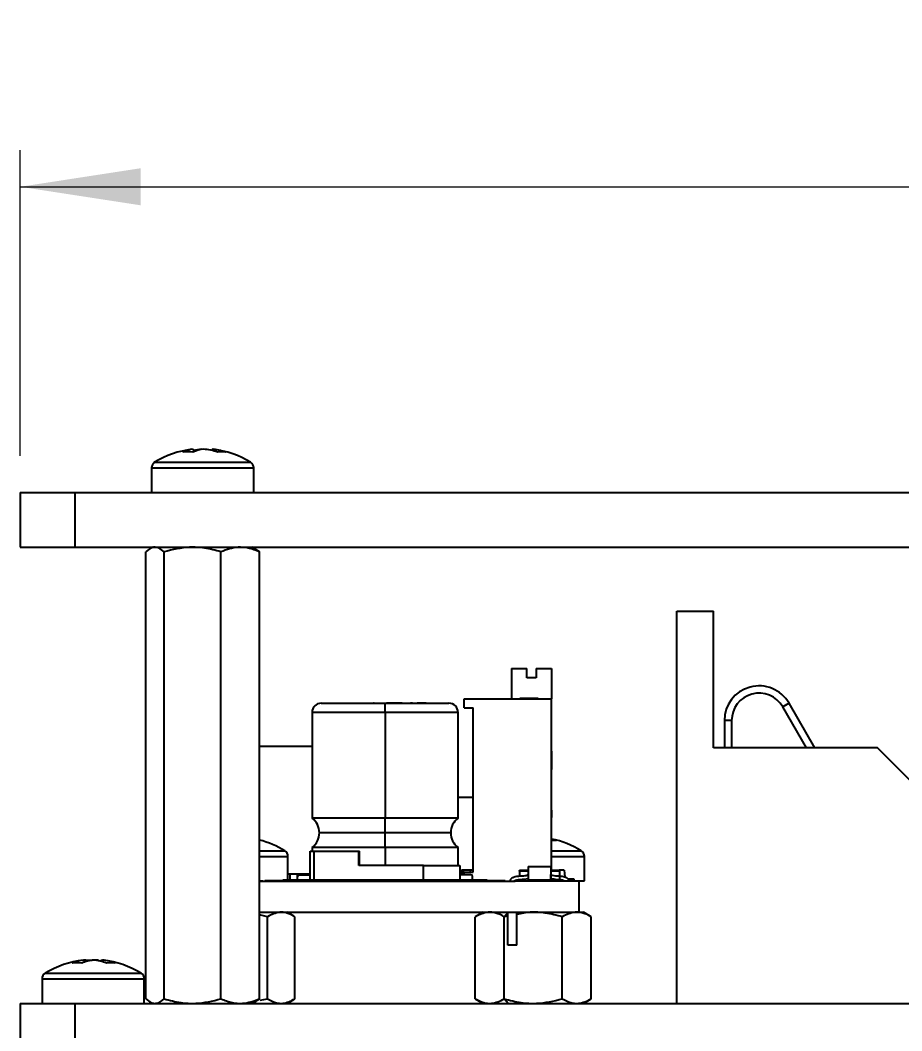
# Model space of a CAD drawing. Header units: millimetres. Extents: x 53 to 376, y 29 to 265.
# Drawn here: x 260.78 to 284.94, y 235.06 to 262.75 of the extents above; entities that cross this region are included whole.
import ezdxf

# ---------------------------------------------------------------- set-up
doc = ezdxf.new("R2010")
doc.units = ezdxf.units.MM
doc.styles.add('SLDTEXTSTYLE0', font='TXT', dxfattribs={"width": 0.75})
doc.dimstyles.new('SLDDIMSTYLE0', dxfattribs={"dimtxt": 3.5, "dimasz": 3.302, "dimexe": 0, "dimexo": 0.0625, "dimgap": 0.875, "dimtad": 1, "dimlfac": 2, "dimrnd": 1e-09, "dimzin": 4, "dimdsep": 46, "dimtxsty": 'SLDTEXTSTYLE0', "dimsah": 1, "dimcen": 0.09, "dimadec": 0, "dimazin": 1, "dimtfac": 1, "dimtofl": 0, "dimtmove": 0, "dimatfit": 3, "dimfxl": 0, "dimfrac": 2, "dimtolj": 1, "dimtzin": 12, "dimarcsym": 0})

# ---------------------------------------------------------------- blocks, each defined once
blk = doc.blocks.new('_D_2')
at = {"color": 7, "linetype": 'Continuous', "lineweight": 0}
for p, q in [((260.78, 250.812), (260.78, 259.188)), ((335.78, 250.812), (335.78, 259.188)), ((260.78, 258.188), (335.78, 258.188))]:
    blk.add_line(p, q, dxfattribs=at)
at = {"color": 7, "linetype": 'Continuous', "lineweight": 18}
for points in [[(260.78, 258.188), (264.082, 257.68), (264.082, 258.696)], [(335.78, 258.188), (332.478, 258.696), (332.478, 257.68)]]:
    blk.add_solid(points, dxfattribs=at)
at = {"color": 7, "linetype": 'Continuous', "lineweight": 18, "insert": (294.554, 262.7), "char_height": 3.5, "attachment_point": 1, "style": 'SLDTEXTSTYLE0'}
blk.add_mtext('150.00', dxfattribs=at)

msp = doc.modelspace()

# ---------------------------------------------------------------- linework, layer by layer
at = {"color": 7, "linetype": 'Continuous', "lineweight": 25}
for p, q in [((265.5225, 250.9981), (265.533, 250.9266)), ((265.7501, 250.9891), (265.75, 250.9981)), ((266.0382, 250.9981), (266.0328, 250.9617)), ((264.3803, 250.4849), (264.3803, 249.8116)), ((267.1803, 249.8116), (267.1803, 250.4849)), ((260.7803, 249.8116), (260.7803, 248.3116)), ((260.7803, 249.8116), (262.2803, 249.8116)), ((262.2803, 249.8116), (262.2803, 248.3116)), ((262.2803, 249.8116), (334.2803, 249.8116)), ((260.7803, 248.3116), (262.2803, 248.3116)), ((262.2803, 248.3116), (334.2803, 248.3116)), ((264.2225, 235.9357), (264.2225, 248.1875)), ((264.4053, 248.3116), (264.319, 248.2618)), ((264.7257, 235.9357), (264.7257, 248.1875)), ((266.2836, 235.9357), (266.2836, 248.1875)), ((267.3381, 248.1875), (267.1275, 248.3116)), ((267.2416, 248.2618), (267.1553, 248.3116)), ((267.232, 248.2451), (267.3381, 248.1875)), ((267.3381, 235.9357), (267.3381, 248.1875)), ((278.7803, 235.8116), (278.7803, 246.5616)), ((278.7803, 246.5616), (279.7803, 246.5616)), ((279.7803, 242.8116), (279.7803, 246.5616)), ((274.2441, 244.9866), (274.2441, 244.1616)), ((274.2441, 244.9866), (274.6691, 244.9866)), ((274.6691, 244.7366), (274.6691, 244.9866)), ((274.9191, 244.9866), (274.9191, 244.7366)), ((274.9191, 244.9866), (275.3441, 244.9866)), ((275.3441, 244.9866), (275.3441, 244.1616)), ((274.9191, 244.7366), (274.6691, 244.7366)), ((269.0303, 244.0366), (269.9079, 244.0366)), ((269.9079, 244.0366), (270.7803, 244.0366)), ((270.0852, 244.0416), (270.0852, 244.0366)), ((270.09, 244.0416), (270.09, 244.0366)), ((270.2031, 244.0416), (270.2031, 244.0366)), ((270.378, 244.0416), (270.378, 244.0366)), ((270.3922, 244.0416), (270.3922, 244.0366)), ((270.4588, 244.0416), (270.4588, 244.0366)), ((270.4781, 244.0416), (270.4668, 244.0416)), ((270.4668, 244.0416), (270.4668, 244.0366)), ((270.4859, 244.0416), (270.4859, 244.0366)), ((270.5889, 244.0416), (270.5889, 244.0366)), ((270.7651, 244.0416), (270.7651, 244.0366)), ((270.7738, 244.0416), (270.7738, 244.0366)), ((270.7803, 243.7866), (270.7803, 244.0366)), ((270.7803, 244.0366), (272.5303, 244.0366)), ((270.7829, 244.0416), (270.7829, 244.0366)), ((270.8168, 244.0416), (270.8168, 244.0366)), ((270.9972, 244.0416), (270.8168, 244.0416)), ((270.9972, 244.0416), (270.9972, 244.0366)), ((271.0613, 244.0416), (270.9972, 244.0416)), ((271.0613, 244.0416), (271.0613, 244.0366)), ((271.2456, 244.0416), (271.0613, 244.0416)), ((271.2456, 244.0416), (271.2456, 244.0366)), ((271.369, 244.0416), (271.369, 244.0366)), ((271.4787, 244.0416), (271.4787, 244.0366)), ((271.48, 244.0416), (271.4787, 244.0416)), ((271.48, 244.0416), (271.48, 244.0366)), ((271.537, 244.0416), (271.48, 244.0416)), ((271.537, 244.0416), (271.537, 244.0366)), ((271.6587, 244.0416), (271.6587, 244.0366)), ((271.717, 244.0416), (271.6587, 244.0416)), ((271.717, 244.0416), (271.717, 244.0366)), ((271.8967, 244.0416), (271.717, 244.0416)), ((271.8967, 244.0416), (271.8967, 244.0366)), ((271.9113, 244.0416), (271.8967, 244.0416)), ((271.9113, 244.0416), (271.9113, 244.0366)), ((272.9441, 243.9116), (272.9441, 244.1616)), ((272.9441, 244.1616), (275.3441, 244.1616)), ((274.4671, 244.1666), (274.4671, 244.1616)), ((274.4737, 244.1666), (274.4737, 244.1616)), ((274.9737, 244.1666), (274.4737, 244.1666)), ((274.9737, 244.1666), (274.9737, 244.1616)), ((274.9803, 244.1666), (274.9803, 244.1616)), ((275.3441, 239.4716), (275.3441, 244.1616)), ((281.853, 244.0366), (281.6798, 243.9366)), ((282.5603, 242.8116), (281.853, 244.0366)), ((268.7803, 243.7866), (268.7803, 240.8866)), ((270.7803, 243.7866), (270.7803, 240.8866)), ((272.7803, 240.8866), (272.7803, 243.7866)), ((272.9441, 243.9116), (273.1941, 243.9116)), ((273.1941, 239.4116), (273.1941, 243.9116)), ((282.3294, 242.8116), (281.6798, 243.9366)), ((280.2803, 243.5616), (280.0803, 243.5616)), ((280.0803, 243.5616), (280.0803, 242.8116)), ((280.2803, 243.5616), (280.2803, 242.8116)), ((267.3381, 242.8616), (268.7803, 242.8616)), ((268.772, 242.8666), (268.772, 242.8616)), ((275.3491, 242.7208), (275.3441, 242.7208)), ((275.3491, 242.631), (275.3441, 242.631)), ((275.3491, 242.631), (275.3491, 242.7208)), ((275.3491, 242.2208), (275.3491, 242.631)), ((284.2803, 242.8116), (279.7803, 242.8116)), ((286.2803, 240.8116), (284.2803, 242.8116)), ((275.3491, 242.2208), (275.3441, 242.2208)), ((272.7803, 241.4616), (273.1941, 241.4616)), ((273.183, 241.4666), (273.183, 241.4616)), ((275.3491, 241.4195), (275.3441, 241.4195)), ((275.3491, 241.24), (275.3441, 241.24)), ((275.3491, 241.1097), (275.3441, 241.1097)), ((275.3491, 240.9522), (275.3441, 240.9522)), ((275.3491, 240.9522), (275.3491, 241.1097)), ((275.3491, 240.9067), (275.3491, 240.9522)), ((270.7803, 240.8866), (268.7803, 240.8866)), ((270.7803, 240.4866), (270.7803, 240.8866)), ((272.7803, 240.8866), (270.7803, 240.8866)), ((275.3491, 240.9067), (275.3441, 240.9067)), ((275.3491, 240.8939), (275.3441, 240.8939)), ((270.7803, 240.0866), (270.7803, 240.4866)), ((268.7803, 240.0866), (268.7803, 239.9866)), ((270.7803, 240.0866), (268.7803, 240.0866)), ((272.7803, 240.0866), (270.7803, 240.0866)), ((270.7803, 240.0866), (270.7803, 239.5866)), ((272.7803, 239.5866), (272.7803, 240.0866)), ((268.1178, 239.1866), (268.1178, 239.8399)), ((268.7303, 239.1866), (268.7303, 239.9866)), ((268.7303, 239.9866), (268.8303, 239.9866)), ((268.8303, 239.9866), (268.8303, 239.1866)), ((268.8303, 239.9866), (270.0579, 239.9866)), ((270.0579, 239.5866), (270.0579, 239.9866)), ((270.0579, 239.9866), (270.0829, 239.9866)), ((270.0829, 239.5866), (270.0829, 239.9866)), ((276.2428, 239.1666), (276.2428, 239.8399)), ((271.8303, 239.5866), (270.0579, 239.5866)), ((271.8303, 239.1866), (271.8303, 239.5866)), ((271.8303, 239.5866), (272.8303, 239.5866)), ((272.8303, 239.5866), (272.8303, 239.1866)), ((274.7028, 239.5616), (274.7028, 239.1866)), ((274.7028, 239.5616), (275.3278, 239.5616)), ((275.3278, 239.5616), (275.3278, 239.1866)), ((268.1178, 239.3616), (268.7303, 239.3616)), ((268.1818, 239.1866), (268.1818, 239.3616)), ((268.3803, 239.1866), (268.3803, 239.2866)), ((268.4303, 239.3366), (268.7303, 239.3366)), ((268.4318, 239.3616), (268.4318, 239.3366)), ((273.1303, 239.3366), (272.8303, 239.3366)), ((272.8761, 239.4616), (272.8761, 239.3366)), ((272.9261, 239.4616), (272.8761, 239.4616)), ((273.1261, 239.4616), (272.9261, 239.4616)), ((272.9441, 239.3366), (272.9441, 239.4116)), ((272.9441, 239.4116), (273.1941, 239.4116)), ((273.1261, 239.4116), (273.1261, 239.4616)), ((273.1941, 239.4616), (273.1261, 239.4616)), ((273.1803, 239.1866), (273.1803, 239.2866)), ((274.4636, 239.4366), (274.4636, 239.2991)), ((274.4886, 239.4616), (274.7028, 239.4616)), ((274.6136, 239.4666), (274.6136, 239.4616)), ((274.6136, 239.4666), (274.7028, 239.4666)), ((274.6652, 239.4716), (274.6652, 239.4666)), ((275.3619, 239.4716), (275.3278, 239.4716)), ((275.3278, 239.4666), (275.4136, 239.4666)), ((275.3278, 239.4616), (275.5386, 239.4616)), ((275.3619, 239.4716), (275.3619, 239.4666)), ((275.4136, 239.4666), (275.4136, 239.4616)), ((275.6914, 239.4597), (275.5482, 239.4597)), ((275.5636, 239.4366), (275.5636, 239.1963)), ((275.6914, 239.4597), (275.7074, 239.2773)), ((267.3318, 239.1666), (267.4279, 239.1666)), ((267.3381, 239.1616), (274.3428, 239.1616)), ((267.4748, 239.1666), (267.4748, 239.1616)), ((267.4814, 239.1666), (267.4814, 239.1616)), ((267.6459, 239.1666), (267.4814, 239.1666)), ((267.6459, 239.1666), (267.6459, 239.1616)), ((267.7051, 239.1666), (267.6459, 239.1666)), ((267.7051, 239.1666), (267.7051, 239.1616)), ((267.9091, 239.1666), (267.7051, 239.1666)), ((267.9091, 239.1666), (267.9091, 239.1616)), ((267.9814, 239.1666), (267.9091, 239.1666)), ((267.9803, 239.1666), (267.9803, 239.1866)), ((268.7303, 239.1866), (267.9803, 239.1866)), ((267.9814, 239.1666), (267.9814, 239.1616)), ((268.7303, 239.1616), (268.7303, 239.1866)), ((268.8303, 239.1866), (268.7303, 239.1866)), ((271.8303, 239.1866), (268.8303, 239.1866)), ((270.8881, 239.1616), (270.8881, 239.1866)), ((272.8303, 239.1866), (271.8303, 239.1866)), ((271.9178, 239.1616), (271.9178, 239.1866)), ((272.3178, 239.1616), (272.3178, 239.1866)), ((272.8303, 239.1616), (272.8303, 239.1866)), ((273.5803, 239.1866), (272.8303, 239.1866)), ((273.5617, 239.1666), (273.5617, 239.1616)), ((273.5683, 239.1666), (273.5683, 239.1616)), ((273.6077, 239.1666), (273.5683, 239.1666)), ((273.6077, 239.1666), (273.6077, 239.1616)), ((273.7459, 239.1666), (273.6077, 239.1666)), ((273.8051, 239.1666), (273.7459, 239.1666)), ((273.7459, 239.1666), (273.7459, 239.1616)), ((273.8051, 239.1666), (273.8051, 239.1616)), ((273.9433, 239.1666), (273.8051, 239.1666)), ((273.9433, 239.1666), (273.9433, 239.1616)), ((273.9959, 239.1666), (273.9433, 239.1666)), ((273.9959, 239.1666), (273.9959, 239.1616)), ((274.0683, 239.1666), (273.9959, 239.1666)), ((274.0683, 239.1666), (274.0683, 239.1616)), ((274.0748, 239.1666), (274.0748, 239.1616)), ((274.3428, 239.1666), (274.3428, 239.1616)), ((274.3428, 239.1666), (276.0928, 239.1666)), ((274.7028, 239.2248), (274.7028, 239.1866)), ((275.3278, 239.1866), (274.7028, 239.1866)), ((275.3278, 239.2248), (275.3278, 239.1866)), ((275.9631, 239.2116), (275.8027, 239.2116)), ((275.9631, 239.1666), (275.9631, 239.2116)), ((276.0928, 239.1666), (276.2428, 239.1666)), ((276.0928, 239.1666), (276.0928, 238.3116)), ((267.3381, 238.3116), (276.0928, 238.3116)), ((267.5628, 238.1875), (267.3381, 238.236)), ((267.5628, 235.9357), (267.5628, 238.1875)), ((268.2759, 238.2059), (268.0928, 238.3116)), ((268.3067, 235.9357), (268.3067, 238.1875)), ((273.4678, 238.3116), (273.2528, 238.1875)), ((273.2528, 235.9357), (273.2528, 238.1875)), ((274.1441, 238.204), (274.0478, 238.1875)), ((274.0478, 235.9357), (274.0478, 238.1875)), ((274.1441, 237.4116), (274.1441, 238.3116)), ((274.3941, 237.4116), (274.3941, 238.3116)), ((275.6378, 235.9357), (275.6378, 238.1875)), ((276.0928, 238.3116), (276.2178, 238.3116)), ((276.4328, 238.1875), (276.2178, 238.3116)), ((276.4328, 235.9357), (276.4328, 238.1875)), ((274.3941, 237.4116), (274.1441, 237.4116)), ((262.5209, 236.9981), (262.5295, 236.9405)), ((262.5749, 236.9981), (262.5216, 236.9936)), ((262.5292, 236.9943), (262.5287, 236.9981)), ((262.5754, 236.9942), (262.5749, 236.9981)), ((262.5888, 236.9968), (262.5887, 236.9981)), ((262.7691, 236.9954), (262.7691, 236.9981)), ((262.8442, 236.9981), (262.844, 236.9919)), ((262.9391, 236.9981), (262.9371, 236.9761)), ((262.9554, 236.9981), (262.9553, 236.9968)), ((262.9717, 236.9955), (262.972, 236.9981)), ((262.982, 236.9662), (262.9857, 236.9981)), ((262.9857, 236.9981), (263.039, 236.9936)), ((263.0314, 236.9943), (263.032, 236.9981)), ((263.0397, 236.9981), (263.033, 236.9531)), ((261.3803, 236.4849), (261.3803, 235.8116)), ((264.1803, 235.8116), (264.1803, 236.4849)), ((267.1275, 235.8116), (267.3381, 235.9357)), ((267.3381, 235.9357), (267.2319, 235.8632)), ((267.3576, 235.9005), (267.5628, 235.9357)), ((273.2528, 235.9357), (273.4678, 235.8116)), ((274.1553, 235.8116), (274.0478, 235.9357)), ((276.2178, 235.8116), (276.4328, 235.9357)), ((260.7803, 235.8116), (260.7803, 234.3116)), ((260.7803, 235.8116), (262.2803, 235.8116)), ((262.2803, 235.8116), (262.2803, 234.3116)), ((262.2803, 235.8116), (334.2803, 235.8116)), ((264.3255, 235.8576), (264.4053, 235.8116)), ((267.1553, 235.8116), (267.2351, 235.8576)), ((268.0928, 235.8116), (268.2759, 235.9173))]:
    msp.add_line(p, q, dxfattribs=at)
at = {"color": 8, "linetype": 'Continuous', "lineweight": 25}
for p, q in [((264.4657, 250.638), (264.9657, 250.638)), ((264.9657, 250.638), (267.095, 250.638)), ((264.3803, 250.4849), (264.9128, 250.4849)), ((264.9128, 250.4849), (267.1803, 250.4849)), ((270.7803, 243.7866), (268.7803, 243.7866)), ((272.7803, 243.7866), (270.7803, 243.7866)), ((270.7803, 240.4866), (268.9803, 240.4866)), ((272.5803, 240.4866), (270.7803, 240.4866)), ((267.3381, 239.993), (268.0325, 239.993)), ((267.3381, 239.8399), (268.1178, 239.8399)), ((275.3441, 239.993), (276.1575, 239.993)), ((275.3441, 239.8399), (276.2428, 239.8399)), ((268.3818, 239.2989), (268.3818, 239.3616)), ((272.9261, 239.3366), (272.9261, 239.4616)), ((274.7028, 239.4366), (274.4636, 239.4366)), ((275.5636, 239.4366), (275.3278, 239.4366)), ((274.0478, 238.1875), (274.1441, 238.2987)), ((261.3803, 236.4849), (264.1803, 236.4849)), ((261.4657, 236.638), (264.095, 236.638))]:
    msp.add_line(p, q, dxfattribs=at)
at = {"color": 7, "linetype": 'Continuous', "lineweight": 25, "flags": 128}
for points in [[(262.5223, 236.9888), (262.562, 236.993), (262.6215, 236.9981)], [(262.6345, 236.9893), (262.6647, 236.993), (262.7164, 236.9981)], [(262.7164, 236.9981), (262.7476, 236.993), (262.7489, 236.9927)], [(262.8442, 236.9981), (262.8131, 236.993), (262.8117, 236.9927)], [(262.9262, 236.9893), (262.896, 236.993), (262.8442, 236.9981)]]:
    msp.add_lwpolyline(points, dxfattribs=at)
at = {"color": 7, "linetype": 'Continuous', "lineweight": 25}
for centre, radius, start, end in [((265.7803, 248.5116), 2.5, 96.79023, 121.7263), ((265.6391, 250.0343), 0.9709, 96.90153, 114.55703), ((265.3731, 249.1447), 1.7779, 85.56684, 94.43316), ((265.9437, 249.9056), 1.1006, 96.9449, 113.18152), ((265.9012, 249.3805), 1.6247, 95.33961, 103.28417), ((265.6547, 249.3499), 1.6555, 71.21908, 84.59388), ((265.8951, 249.4774), 1.5274, 70.5131, 84.62663), ((265.7803, 248.5116), 2.5, 58.2737, 83.20977), ((266.2962, 249.8138), 1.1088, 84.38496, 95.61504), ((264.5603, 250.4849), 0.18, 121.7263, 180), ((267.0003, 250.4849), 0.18, 0, 58.2737), ((281.0303, 243.5616), 0.95, 30, 180), ((281.0303, 243.5616), 0.75, 30, 180), ((269.0303, 243.7866), 0.25, 90, 180), ((272.5303, 243.7866), 0.25, 0, 90), ((268.4803, 240.4866), 0.5, 0, 53.1301), ((273.0803, 240.4866), 0.5, 126.8699, 180), ((268.4803, 240.4866), 0.5, 306.8699, 0), ((273.0803, 240.4866), 0.5, 180, 233.1301), ((266.7178, 237.8666), 2.5, 58.2737, 75.6334), ((274.8428, 237.8666), 2.5, 58.2737, 78.43284), ((274.9496, 238.7224), 1.6377, 71.16118, 76.06236), ((275.3787, 239.3439), 0.9338, 83.8667, 92.12284), ((267.9378, 239.8399), 0.18, 0, 58.2737), ((276.0628, 239.8399), 0.18, 0, 58.2737), ((268.4303, 239.2866), 0.05, 90, 180), ((273.1303, 239.2866), 0.05, 0, 90), ((262.7803, 234.5116), 2.5, 96.23361, 121.7263), ((262.6462, 235.8613), 1.1437, 96.29033, 112.57963), ((262.3362, 235.3544), 1.5682, 85.27953, 94.72047), ((262.9323, 235.73), 1.2759, 96.33248, 111.47393), ((262.9137, 235.5496), 1.4557, 95.70378, 105.38188), ((262.5622, 236.8973), 0.117, 41.22286, 59.54176), ((262.6423, 235.5226), 1.483, 70.12763, 84.2236), ((262.9913, 236.9069), 0.105, 119.7797, 135.75867), ((262.92, 236.9082), 0.1113, 25.74204, 53.81723), ((262.9046, 235.6534), 1.3514, 69.26264, 84.26128), ((262.7803, 234.5116), 2.5, 58.2737, 83.76639), ((263.2648, 235.6041), 1.3185, 84.85143, 95.14857), ((261.5603, 236.4849), 0.18, 121.7263, 180), ((264.0003, 236.4849), 0.18, 0, 58.2737)]:
    msp.add_arc(centre, radius, start, end, dxfattribs=at)
for points, knots in [([(264.7257, 248.1875), (264.6769, 248.2263), (264.5853, 248.2994), (264.4139, 248.3289), (264.2966, 248.2422), (264.2225, 248.1875)], [0, 0, 0, 0, 0.2956517, 0.555282, 1, 1, 1, 1]), ([(266.2836, 248.1875), (266.1325, 248.2263), (265.8487, 248.2994), (265.3182, 248.3289), (264.955, 248.2422), (264.7257, 248.1875)], [0, 0, 0, 0, 0.2956529, 0.5552821, 1, 1, 1, 1]), ([(267.3381, 248.1875), (267.2359, 248.2263), (267.0438, 248.2994), (266.6846, 248.3289), (266.4388, 248.2422), (266.2836, 248.1875)], [0, 0, 0, 0, 0.2956528, 0.555283, 1, 1, 1, 1]), ([(274.2553, 239.245), (274.2709, 239.2544), (274.3419, 239.2974), (274.4722, 239.3021), (274.5933, 239.3109), (274.6651, 239.3203), (274.6915, 239.3341), (274.7028, 239.34)], [0, 0, 0, 0, 0.1172401, 0.5363019, 0.8083974, 0.9171415, 1, 1, 1, 1]), ([(274.4636, 239.4366), (274.4638, 239.4389), (274.4642, 239.444), (274.4676, 239.4509), (274.4731, 239.4568), (274.4804, 239.4608), (274.4859, 239.4613), (274.4886, 239.4616)], [0, 0, 0, 0, 0.14674723, 0.31611038, 0.51022971, 0.75781338, 1, 1, 1, 1]), ([(274.7028, 239.34), (274.7028, 239.3395), (274.7028, 239.3384), (274.7028, 239.3278), (274.7028, 239.3052), (274.7028, 239.2678), (274.7028, 239.2392), (274.7028, 239.2248)], [0, 0, 0, 0, 0.1219529, 0.250314, 0.5004133, 0.7496809, 1, 1, 1, 1]), ([(275.3278, 239.34), (275.3393, 239.3343), (275.4035, 239.3024), (275.5245, 239.3094), (275.6459, 239.2947), (275.7273, 239.2749), (275.76, 239.2546), (275.7754, 239.245)], [0, 0, 0, 0, 0.08280007, 0.46290896, 0.75155095, 0.88284263, 1, 1, 1, 1]), ([(275.3278, 239.2248), (275.3278, 239.2391), (275.3278, 239.2678), (275.3278, 239.305), (275.3278, 239.3277), (275.3278, 239.3385), (275.3278, 239.3395), (275.3278, 239.34)], [0, 0, 0, 0, 0.2479846, 0.4994502, 0.7497689, 0.8767077, 1, 1, 1, 1]), ([(275.5386, 239.4616), (275.5421, 239.4612), (275.549, 239.4604), (275.5568, 239.4545), (275.5612, 239.4478), (275.5632, 239.4422), (275.5635, 239.4384), (275.5636, 239.4366)], [0, 0, 0, 0, 0.3101133, 0.6161318, 0.7589039, 0.8860252, 1, 1, 1, 1]), ([(269.6049, 239.1866), (269.6008, 239.1842), (269.5661, 239.1639), (269.5247, 239.1627), (269.4881, 239.1616)], [0, 0, 0, 0, 0.1176056, 1, 1, 1, 1]), ([(274.2153, 239.1625), (274.2155, 239.1666), (274.2157, 239.1735), (274.2182, 239.189), (274.2248, 239.2082), (274.2377, 239.2291), (274.2493, 239.2395), (274.2553, 239.245)], [0, 0, 0, 0, 0.14546229, 0.24950686, 0.49961856, 0.73883245, 1, 1, 1, 1]), ([(274.7028, 239.2248), (274.6305, 239.2154), (274.5263, 239.2017), (274.4093, 239.1912), (274.3526, 239.1798), (274.3303, 239.1677), (274.3192, 239.1616)], [0, 0, 0, 0, 0.5596151, 0.8063323, 0.9035411, 1, 1, 1, 1]), ([(275.7115, 239.1616), (275.6905, 239.1708), (275.6529, 239.1873), (275.58, 239.1959), (275.4729, 239.202), (275.3845, 239.2159), (275.3278, 239.2248)], [0, 0, 0, 0, 0.174863, 0.3131298, 0.5601652, 1, 1, 1, 1]), ([(275.7754, 239.245), (275.7812, 239.2397), (275.7928, 239.2293), (275.8058, 239.2084), (275.8124, 239.1892), (275.815, 239.1736), (275.8152, 239.1667), (275.8153, 239.1625)], [0, 0, 0, 0, 0.2530961, 0.500495, 0.7504613, 0.8479375, 1, 1, 1, 1]), ([(268.3067, 238.1875), (268.2346, 238.2263), (268.0991, 238.2994), (267.8457, 238.3289), (267.6723, 238.2422), (267.5628, 238.1875)], [0, 0, 0, 0, 0.2956527, 0.5552845, 1, 1, 1, 1]), ([(274.0478, 238.1875), (273.9707, 238.2263), (273.8259, 238.2994), (273.5551, 238.3289), (273.3698, 238.2422), (273.2528, 238.1875)], [0, 0, 0, 0, 0.295653, 0.5552831, 1, 1, 1, 1]), ([(275.6378, 238.1875), (275.4837, 238.2256), (275.1942, 238.2973), (274.7699, 238.3291), (274.5136, 238.2731), (274.3941, 238.247)], [0, 0, 0, 0, 0.3780832, 0.7100998, 1, 1, 1, 1]), ([(276.4328, 238.1875), (276.3557, 238.2263), (276.2109, 238.2994), (275.9401, 238.3289), (275.7548, 238.2422), (275.6378, 238.1875)], [0, 0, 0, 0, 0.295653, 0.5552831, 1, 1, 1, 1]), ([(264.2225, 235.9357), (264.2713, 235.8969), (264.363, 235.8238), (264.5344, 235.7943), (264.6517, 235.881), (264.7257, 235.9357)], [0, 0, 0, 0, 0.2956546, 0.5552849, 1, 1, 1, 1]), ([(264.7257, 235.9357), (264.8768, 235.8969), (265.1606, 235.8238), (265.6911, 235.7943), (266.0543, 235.881), (266.2836, 235.9357)], [0, 0, 0, 0, 0.2956529, 0.5552844, 1, 1, 1, 1]), ([(266.2836, 235.9357), (266.3858, 235.8969), (266.5779, 235.8238), (266.9371, 235.7943), (267.1829, 235.881), (267.3381, 235.9357)], [0, 0, 0, 0, 0.2956527, 0.555283, 1, 1, 1, 1]), ([(267.5628, 235.9357), (267.6349, 235.8969), (267.7704, 235.8238), (268.0238, 235.7943), (268.1972, 235.881), (268.3067, 235.9357)], [0, 0, 0, 0, 0.29565175, 0.55528251, 1, 1, 1, 1]), ([(273.2528, 235.9357), (273.3299, 235.8969), (273.4747, 235.8238), (273.7455, 235.7943), (273.9308, 235.881), (274.0478, 235.9357)], [0, 0, 0, 0, 0.295653, 0.5552831, 1, 1, 1, 1]), ([(274.0478, 235.9357), (274.202, 235.8969), (274.4916, 235.8238), (275.0331, 235.7943), (275.4038, 235.881), (275.6378, 235.9357)], [0, 0, 0, 0, 0.295653, 0.555283, 1, 1, 1, 1]), ([(275.6378, 235.9357), (275.7149, 235.8969), (275.8597, 235.8238), (276.1305, 235.7943), (276.3158, 235.881), (276.4328, 235.9357)], [0, 0, 0, 0, 0.295653, 0.5552831, 1, 1, 1, 1])]:
    msp.add_open_spline(points, degree=3, knots=knots, dxfattribs=at)

# ---------------------------------------------------------------- dimensions: what is measured, and where the dimension line sits
at = {"color": 7, "linetype": 'Continuous', "lineweight": 18}
dim = msp.add_linear_dim(base=(335.7803, 258.1882), p1=(260.7803, 249.8116), p2=(335.7803, 249.8116), dimstyle='SLDDIMSTYLE0', dxfattribs=at)
dim.commit()
dim.dimension.update_dxf_attribs({"geometry": '_D_2', "text_midpoint": (301.6655, 258.1882), "dimtype": 160})

doc.saveas('drawing.dxf')
